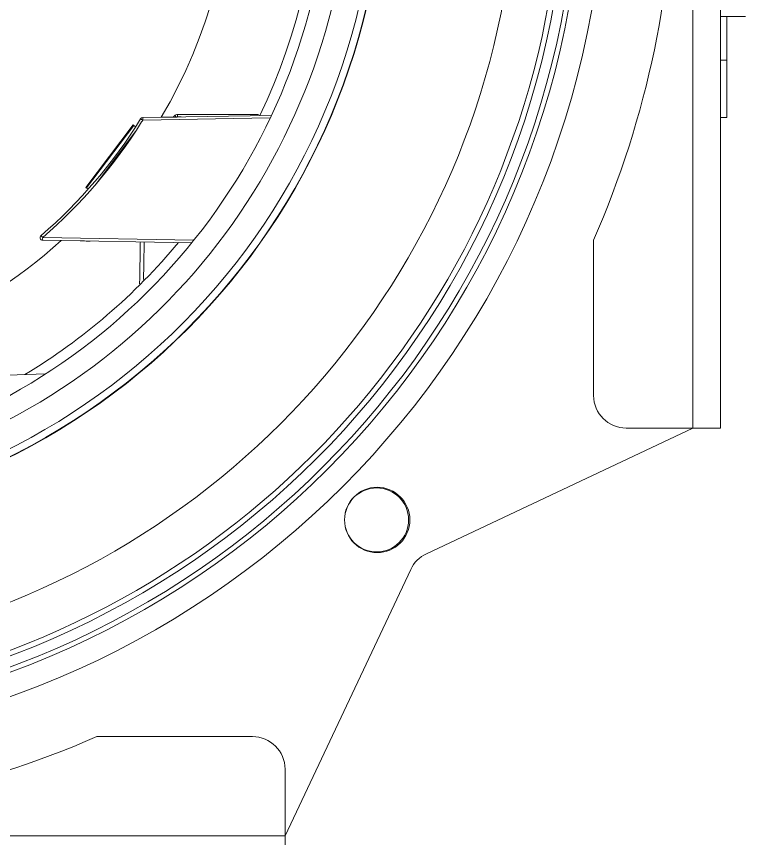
# Model space of a CAD drawing. Extents: x 7 to 113, y 1 to 87.
# Drawn here: x 50.18 to 52.968, y 33.048 to 36.193 of the extents above; entities that cross this region are included whole.
import ezdxf

# ---------------------------------------------------------------- set-up
doc = ezdxf.new("R2010")
doc.units = 0
doc.header["$MEASUREMENT"] = 0
doc.layers.add('OBJECT', color=7, linetype='CONTINUOUS')

msp = doc.modelspace()

# ---------------------------------------------------------------- linework, layer by layer
at = {"layer": 'OBJECT', "lineweight": 15}
for p, q in [((52.7672, 34.6182), (52.7672, 39.0182)), ((52.8721, 39.0182), (52.8721, 34.6182)), ((52.8721, 36.1932), (52.9683, 36.1932)), ((52.8963, 36.0256), (52.8963, 36.1932)), ((52.9683, 36.1932), (52.9684, 36.1932)), ((52.8721, 36.0256), (52.8963, 36.0256)), ((52.8963, 36.0256), (52.8963, 35.8062)), ((51.1554, 35.8148), (50.6629, 35.8062)), ((50.6629, 35.7962), (51.1507, 35.8047)), ((50.7869, 35.8083), (50.7341, 35.8074)), ((52.8721, 35.8062), (52.8963, 35.8062)), ((50.6261, 35.7786), (50.4456, 35.539)), ((50.6288, 35.7765), (50.4483, 35.5369)), ((50.6288, 35.7765), (50.6356, 35.7714)), ((50.4805, 35.5474), (50.6353, 35.7527)), ((50.4483, 35.5369), (50.4543, 35.5324)), ((50.8583, 35.3369), (50.2803, 35.347)), ((50.2803, 35.337), (50.8504, 35.327)), ((50.3508, 35.3357), (50.4336, 35.3343)), ((52.3872, 34.7432), (52.3872, 35.3378)), ((50.2924, 34.8262), (49.1293, 34.7856)), ((50.3437, 34.6458), (50.3437, 34.6459)), ((51.7478, 34.1374), (52.7672, 34.6182)), ((52.7672, 34.6182), (52.5122, 34.6182)), ((52.8721, 34.6182), (52.7672, 34.6182)), ((51.2072, 33.0582), (51.6881, 34.0776)), ((50.4877, 33.4382), (51.0822, 33.4382)), ((51.2072, 33.3132), (51.2072, 33.0582)), ((46.8072, 33.0582), (51.2072, 33.0582)), ((51.2072, 33.0582), (51.2072, 32.9533))]:
    msp.add_line(p, q, dxfattribs=at)
at = {"layer": 'OBJECT', "lineweight": 15, "flags": 128}
for points in [[(50.6261, 35.7786), (50.6261, 35.7786), (50.6264, 35.7783), (50.6273, 35.7776), (50.6288, 35.7765)], [(50.4483, 35.5369), (50.4468, 35.538), (50.4459, 35.5387), (50.4456, 35.539), (50.4456, 35.539)]]:
    msp.add_lwpolyline(points, dxfattribs=at)
at = {"layer": 'OBJECT', "lineweight": 15}
for centre, radius in [((49.0072, 36.8182), 3.425), ((49.0083, 36.8182), 3.3365), ((49.0083, 36.8182), 2.5787), ((49.0083, 36.8182), 2.5775), ((51.5596, 34.267), 0.125), ((51.5574, 34.267), 0.1225)]:
    msp.add_circle(centre, radius, dxfattribs=at)
for centre, radius, start, end in [((49.0083, 36.8182), 2.55, 270.4494, 89.5506), ((49.0083, 36.8182), 2.45, 287.0993, 72.9007), ((49.0083, 36.8182), 2.37, 287.3491, 72.6509), ((49.0072, 36.8182), 3.69, 336.3466, 23.6534), ((49.0083, 36.8182), 2, 329.6414, 30.3586), ((49.0083, 36.8182), 2.33, 334.477, 25.4158), ((49.0083, 36.8182), 3.318, 271.4161, 358.5839), ((49.0083, 36.8182), 3.278, 271.4334, 358.5666), ((49.0083, 36.8182), 3.0863, 277.827, 352.173), ((49.0083, 36.8182), 3.258, 277.6201, 352.3799), ((49.0085, 36.8178), 1.9346, 310.8543, 328.3067), ((50.663, 35.7962), 0.01, 91, 148.3068), ((50.8023, 36.0266), 0.2693, 236.726, 238.822), ((49.0083, 36.8178), 1.9445, 328.0729, 328.3068), ((50.8064, 35.8012), 0.1436, 178.0047, 181.9953), ((50.7956, 35.8032), 0.015, 90, 134), ((50.5822, 35.6087), 0.2887, 43.7904, 45.3375), ((50.9109, 35.8105), 0.1155, 176.1676, 180.985), ((49.0083, 36.8178), 1.9445, 310.8543, 328.0729), ((50.2805, 35.347), 0.01, 130.8542, 269), ((50.4208, 35.4717), 0.1879, 218.5808, 221.5963), ((49.0083, 36.8182), 2, 273.5833, 312.1625), ((49.0083, 36.8182), 2.33, 301.1138, 320.2364), ((50.4238, 35.342), 0.1436, 178.0047, 181.9953), ((52.5122, 34.7432), 0.125, 180, 270), ((51.8011, 34.0243), 0.125, 115.2532, 154.7468), ((49.0072, 36.8182), 3.69, 246.3466, 293.6534), ((51.0822, 33.3132), 0.125, 0, 90)]:
    msp.add_arc(centre, radius, start, end, dxfattribs=at)
for points in [[(50.7791, 35.8082), (50.7852, 35.814)], [(50.7956, 35.8182), (51.106, 35.8182)], [(50.651, 35.1696), (50.6538, 35.3304)], [(50.6685, 35.3302), (50.666, 35.1865)]]:
    msp.add_open_spline(points, degree=1, dxfattribs=at)
for points, knots in [([(50.7869, 35.8083), (50.7869, 35.8083), (50.7897, 35.8084), (50.7949, 35.8085), (50.8015, 35.8086), (50.8063, 35.8087), (50.8095, 35.8087), (50.8099, 35.8087), (50.8101, 35.8087)], [0, 0, 0, 0, 0.003671, 0.244659, 0.456707, 0.644031, 0.82183, 1, 1, 1, 1]), ([(50.4617, 35.3338), (50.4616, 35.3338), (50.4614, 35.3338), (50.4589, 35.3338), (50.4539, 35.3339), (50.4453, 35.3341), (50.4379, 35.3342), (50.4336, 35.3343)], [0, 0, 0, 0, 0.1014, 0.243632, 0.421286, 0.659358, 1, 1, 1, 1])]:
    msp.add_open_spline(points, degree=3, knots=knots, dxfattribs=at)

doc.saveas('drawing.dxf')
